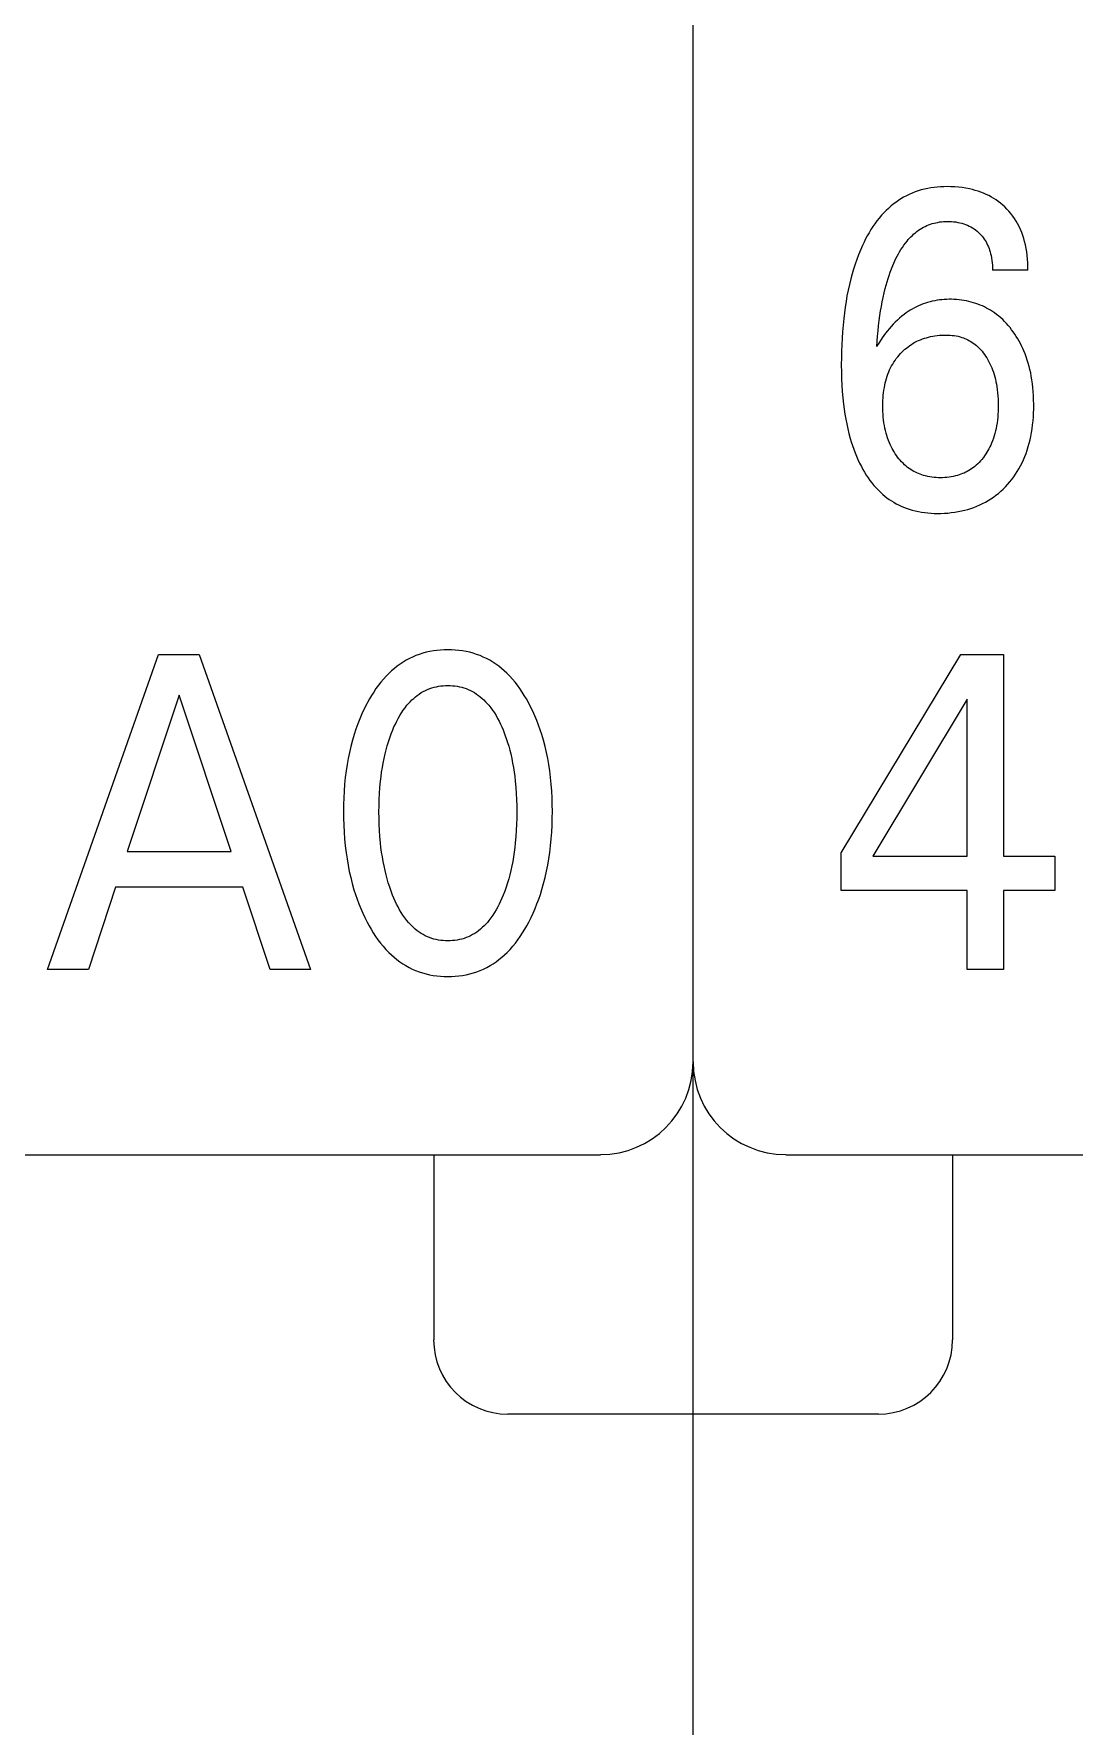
# Model space of a CAD drawing. Extents: x 10 to 656, y -396 to 292.
# Drawn here: x 285.094 to 286.23, y 101.147 to 102.996 of the extents above; entities that cross this region are included whole.
import ezdxf

# ---------------------------------------------------------------- set-up
doc = ezdxf.new("R2010")
doc.units = 0
doc.header["$LTSCALE"] = 5
doc.header["$MEASUREMENT"] = 0
doc.layers.get('0').update_dxf_attribs({"linetype": 'CONTINUOUS'})

msp = doc.modelspace()

# ---------------------------------------------------------------- linework, layer by layer
at = {"color": 7, "linetype": 'Continuous'}
for p, q in [((285.8142, 91.5889), (285.8142, 118.1086)), ((285.8142, 101.4882), (285.8142, 118.1086)), ((285.8142, 91.5889), (285.8142, 118.1086)), ((285.8142, 101.4882), (285.8142, 118.1086)), ((286.0473, 102.8194), (286.0442, 102.8178)), ((286.0503, 102.821), (286.0473, 102.8194)), ((286.0535, 102.8223), (286.0503, 102.821)), ((286.0568, 102.8236), (286.0535, 102.8223)), ((286.0601, 102.8248), (286.0568, 102.8236)), ((286.0635, 102.8258), (286.0601, 102.8248)), ((286.067, 102.8266), (286.0635, 102.8258)), ((286.0705, 102.8274), (286.067, 102.8266)), ((286.074, 102.828), (286.0705, 102.8274)), ((286.0775, 102.8285), (286.074, 102.828)), ((286.081, 102.8289), (286.0775, 102.8285)), ((286.0846, 102.8292), (286.081, 102.8289)), ((286.0882, 102.8294), (286.0846, 102.8292)), ((286.0917, 102.8295), (286.0882, 102.8294)), ((286.0959, 102.8294), (286.0917, 102.8295)), ((286.1, 102.8292), (286.0959, 102.8294)), ((286.1041, 102.8289), (286.1, 102.8292)), ((286.1082, 102.8284), (286.1041, 102.8289)), ((286.1123, 102.8278), (286.1082, 102.8284)), ((286.1163, 102.827), (286.1123, 102.8278)), ((286.1194, 102.8263), (286.1163, 102.827)), ((286.1225, 102.8254), (286.1194, 102.8263)), ((286.1255, 102.8245), (286.1225, 102.8254)), ((286.1286, 102.8234), (286.1255, 102.8245)), ((286.1315, 102.8223), (286.1286, 102.8234)), ((286.1344, 102.821), (286.1315, 102.8223)), ((286.1373, 102.8196), (286.1344, 102.821)), ((286.14, 102.8181), (286.1373, 102.8196)), ((286.0226, 102.8009), (286.02, 102.7981)), ((286.0251, 102.8034), (286.0226, 102.8009)), ((286.0276, 102.8057), (286.0251, 102.8034)), ((286.0301, 102.808), (286.0276, 102.8057)), ((286.0328, 102.8102), (286.0301, 102.808)), ((286.0356, 102.8122), (286.0328, 102.8102)), ((286.0384, 102.8142), (286.0356, 102.8122)), ((286.0413, 102.8161), (286.0384, 102.8142)), ((286.0442, 102.8178), (286.0413, 102.8161)), ((286.1426, 102.8166), (286.14, 102.8181)), ((286.1452, 102.8149), (286.1426, 102.8166)), ((286.1476, 102.8131), (286.1452, 102.8149)), ((286.1501, 102.8113), (286.1476, 102.8131)), ((286.1524, 102.8093), (286.1501, 102.8113)), ((286.1546, 102.8073), (286.1524, 102.8093)), ((286.157, 102.8049), (286.1546, 102.8073)), ((286.1592, 102.8025), (286.157, 102.8049)), ((286.1614, 102.8), (286.1592, 102.8025)), ((286.1634, 102.7973), (286.1614, 102.8)), ((286.0084, 102.7825), (286.0064, 102.7791)), ((286.0105, 102.7857), (286.0084, 102.7825)), ((286.0127, 102.7889), (286.0105, 102.7857)), ((286.015, 102.7921), (286.0127, 102.7889)), ((286.0175, 102.7951), (286.015, 102.7921)), ((286.02, 102.7981), (286.0175, 102.7951)), ((286.0586, 102.7804), (286.0604, 102.7817)), ((286.0604, 102.7817), (286.0621, 102.7829)), ((286.0621, 102.7829), (286.0639, 102.784)), ((286.0639, 102.784), (286.0658, 102.7851)), ((286.0658, 102.7851), (286.0677, 102.786)), ((286.0677, 102.786), (286.0696, 102.7869)), ((286.0696, 102.7869), (286.0715, 102.7877)), ((286.0715, 102.7877), (286.0734, 102.7884)), ((286.0734, 102.7884), (286.0754, 102.789)), ((286.0754, 102.789), (286.0774, 102.7896)), ((286.0774, 102.7896), (286.0794, 102.79)), ((286.0794, 102.79), (286.0814, 102.7904)), ((286.0814, 102.7904), (286.0835, 102.7908)), ((286.0835, 102.7908), (286.0855, 102.791)), ((286.0855, 102.791), (286.0876, 102.7912)), ((286.0876, 102.7912), (286.0896, 102.7913)), ((286.0896, 102.7913), (286.0917, 102.7914)), ((286.0917, 102.7914), (286.0941, 102.7914)), ((286.0941, 102.7914), (286.0964, 102.7913)), ((286.0964, 102.7913), (286.0988, 102.7911)), ((286.0988, 102.7911), (286.1011, 102.7908)), ((286.1011, 102.7908), (286.1034, 102.7904)), ((286.1034, 102.7904), (286.1057, 102.7899)), ((286.1057, 102.7899), (286.1078, 102.7894)), ((286.1078, 102.7894), (286.1098, 102.7888)), ((286.1098, 102.7888), (286.1118, 102.7881)), ((286.1118, 102.7881), (286.1138, 102.7873)), ((286.1138, 102.7873), (286.1157, 102.7864)), ((286.1157, 102.7864), (286.1176, 102.7854)), ((286.1176, 102.7854), (286.1194, 102.7844)), ((286.1194, 102.7844), (286.1211, 102.7833)), ((286.1211, 102.7833), (286.1228, 102.7821)), ((286.1228, 102.7821), (286.1244, 102.7808)), ((286.1653, 102.7946), (286.1634, 102.7973)), ((286.1671, 102.7918), (286.1653, 102.7946)), ((286.1687, 102.789), (286.1671, 102.7918)), ((286.1704, 102.7859), (286.1687, 102.789)), ((286.1718, 102.7827), (286.1704, 102.7859)), ((286.1732, 102.7794), (286.1718, 102.7827)), ((285.9992, 102.7653), (285.997, 102.7602)), ((286.0009, 102.7688), (285.9992, 102.7653)), ((286.0026, 102.7723), (286.0009, 102.7688)), ((286.0045, 102.7758), (286.0026, 102.7723)), ((286.0064, 102.7791), (286.0045, 102.7758)), ((286.0413, 102.7608), (286.0428, 102.7631)), ((286.0428, 102.7631), (286.0444, 102.7655)), ((286.0444, 102.7655), (286.0461, 102.7677)), ((286.0461, 102.7677), (286.0479, 102.7699)), ((286.0479, 102.7699), (286.0493, 102.7716)), ((286.0493, 102.7716), (286.0507, 102.7732)), ((286.0507, 102.7732), (286.0522, 102.7747)), ((286.0522, 102.7747), (286.0538, 102.7762)), ((286.0538, 102.7762), (286.0553, 102.7777)), ((286.0553, 102.7777), (286.057, 102.7791)), ((286.057, 102.7791), (286.0586, 102.7804)), ((286.1244, 102.7808), (286.1259, 102.7794)), ((286.1259, 102.7794), (286.1274, 102.778)), ((286.1274, 102.778), (286.1287, 102.7766)), ((286.1287, 102.7766), (286.1299, 102.7752)), ((286.1299, 102.7752), (286.1311, 102.7737)), ((286.1311, 102.7737), (286.1322, 102.7722)), ((286.1322, 102.7722), (286.1332, 102.7706)), ((286.1332, 102.7706), (286.1342, 102.769)), ((286.1342, 102.769), (286.1351, 102.7674)), ((286.1351, 102.7674), (286.1359, 102.7656)), ((286.1359, 102.7656), (286.1368, 102.7638)), ((286.1368, 102.7638), (286.1375, 102.7619)), ((286.1744, 102.7761), (286.1732, 102.7794)), ((286.1754, 102.7728), (286.1744, 102.7761)), ((286.1764, 102.7694), (286.1754, 102.7728)), ((286.1772, 102.766), (286.1764, 102.7694)), ((286.178, 102.762), (286.1772, 102.766)), ((285.9911, 102.7446), (285.9894, 102.7393)), ((285.9929, 102.7499), (285.9911, 102.7446)), ((285.9948, 102.7551), (285.9929, 102.7499)), ((285.997, 102.7602), (285.9948, 102.7551)), ((286.0324, 102.7431), (286.0335, 102.7457)), ((286.0335, 102.7457), (286.0346, 102.7483)), ((286.0346, 102.7483), (286.0358, 102.7509)), ((286.0358, 102.7509), (286.0371, 102.7534)), ((286.0371, 102.7534), (286.0384, 102.7559)), ((286.0384, 102.7559), (286.0398, 102.7583)), ((286.0398, 102.7583), (286.0413, 102.7608)), ((286.1375, 102.7619), (286.1381, 102.76)), ((286.1381, 102.76), (286.1387, 102.7581)), ((286.1387, 102.7581), (286.1392, 102.7561)), ((286.1392, 102.7561), (286.1397, 102.7541)), ((286.1397, 102.7541), (286.1402, 102.7515)), ((286.1402, 102.7515), (286.1406, 102.7489)), ((286.1406, 102.7489), (286.1409, 102.7462)), ((286.1409, 102.7462), (286.1411, 102.7435)), ((286.1787, 102.7581), (286.178, 102.762)), ((286.1792, 102.7541), (286.1787, 102.7581)), ((286.1796, 102.7501), (286.1792, 102.7541)), ((286.1798, 102.7461), (286.1796, 102.7501)), ((286.18, 102.7422), (286.1798, 102.7461)), ((285.9864, 102.7286), (285.9849, 102.7225)), ((285.9878, 102.734), (285.9864, 102.7286)), ((285.9894, 102.7393), (285.9878, 102.734)), ((286.0261, 102.7254), (286.0272, 102.729)), ((286.0272, 102.729), (286.0284, 102.7325)), ((286.0284, 102.7325), (286.0296, 102.7361)), ((286.0296, 102.7361), (286.0309, 102.7396)), ((286.0309, 102.7396), (286.0324, 102.7431)), ((286.1411, 102.7435), (286.1412, 102.7409)), ((286.1412, 102.7409), (286.1412, 102.7382)), ((286.18, 102.7382), (286.1412, 102.7382)), ((286.18, 102.7382), (286.18, 102.7422)), ((285.9823, 102.7102), (285.9813, 102.7039)), ((285.9836, 102.7163), (285.9823, 102.7102)), ((285.9849, 102.7225), (285.9836, 102.7163)), ((286.0208, 102.7035), (286.0218, 102.7084)), ((286.0218, 102.7084), (286.0229, 102.7133)), ((286.0229, 102.7133), (286.0241, 102.7181)), ((286.0241, 102.7181), (286.0251, 102.7218)), ((286.0251, 102.7218), (286.0261, 102.7254)), ((285.9794, 102.6915), (285.9787, 102.6852)), ((285.9803, 102.6977), (285.9794, 102.6915)), ((285.9813, 102.7039), (285.9803, 102.6977)), ((286.0183, 102.6887), (286.019, 102.6936)), ((286.019, 102.6936), (286.0199, 102.6986)), ((286.0199, 102.6986), (286.0208, 102.7035)), ((286.0448, 102.6898), (286.0422, 102.6878)), ((286.0469, 102.6914), (286.0448, 102.6898)), ((286.0491, 102.6929), (286.0469, 102.6914)), ((286.0513, 102.6943), (286.0491, 102.6929)), ((286.0536, 102.6956), (286.0513, 102.6943)), ((286.0559, 102.6969), (286.0536, 102.6956)), ((286.0582, 102.6981), (286.0559, 102.6969)), ((286.0606, 102.6993), (286.0582, 102.6981)), ((286.063, 102.7003), (286.0606, 102.6993)), ((286.0654, 102.7013), (286.063, 102.7003)), ((286.0679, 102.7022), (286.0654, 102.7013)), ((286.0704, 102.703), (286.0679, 102.7022)), ((286.073, 102.7036), (286.0704, 102.703)), ((286.0755, 102.7043), (286.073, 102.7036)), ((286.0781, 102.7048), (286.0755, 102.7043)), ((286.0807, 102.7052), (286.0781, 102.7048)), ((286.0833, 102.7056), (286.0807, 102.7052)), ((286.0859, 102.7059), (286.0833, 102.7056)), ((286.0885, 102.7061), (286.0859, 102.7059)), ((286.0912, 102.7062), (286.0885, 102.7061)), ((286.0938, 102.7063), (286.0912, 102.7062)), ((286.0965, 102.7063), (286.0938, 102.7063)), ((286.0992, 102.7062), (286.0965, 102.7063)), ((286.102, 102.706), (286.0992, 102.7062)), ((286.1047, 102.7058), (286.102, 102.706)), ((286.1074, 102.7055), (286.1047, 102.7058)), ((286.11, 102.705), (286.1074, 102.7055)), ((286.1127, 102.7046), (286.11, 102.705)), ((286.1154, 102.704), (286.1127, 102.7046)), ((286.118, 102.7033), (286.1154, 102.704)), ((286.1206, 102.7026), (286.118, 102.7033)), ((286.123, 102.7018), (286.1206, 102.7026)), ((286.1254, 102.701), (286.123, 102.7018)), ((286.1278, 102.7001), (286.1254, 102.701)), ((286.1302, 102.6991), (286.1278, 102.7001)), ((286.1325, 102.698), (286.1302, 102.6991)), ((286.1347, 102.6968), (286.1325, 102.698)), ((286.137, 102.6956), (286.1347, 102.6968)), ((286.1392, 102.6943), (286.137, 102.6956)), ((286.1413, 102.693), (286.1392, 102.6943)), ((286.1434, 102.6915), (286.1413, 102.693)), ((286.1458, 102.6898), (286.1434, 102.6915)), ((286.1481, 102.688), (286.1458, 102.6898)), ((285.9774, 102.6709), (285.9769, 102.6637)), ((285.978, 102.6781), (285.9774, 102.6709)), ((285.9787, 102.6852), (285.978, 102.6781)), ((286.0158, 102.6661), (286.0163, 102.6718)), ((286.0163, 102.6718), (286.0169, 102.6774)), ((286.0169, 102.6774), (286.0175, 102.6831)), ((286.0175, 102.6831), (286.0183, 102.6887)), ((286.0264, 102.6717), (286.0244, 102.6692)), ((286.0284, 102.6742), (286.0264, 102.6717)), ((286.0306, 102.6767), (286.0284, 102.6742)), ((286.0328, 102.679), (286.0306, 102.6767)), ((286.035, 102.6813), (286.0328, 102.679)), ((286.0374, 102.6836), (286.035, 102.6813)), ((286.0398, 102.6857), (286.0374, 102.6836)), ((286.0422, 102.6878), (286.0398, 102.6857)), ((286.1503, 102.6861), (286.1481, 102.688)), ((286.1524, 102.6841), (286.1503, 102.6861)), ((286.1545, 102.682), (286.1524, 102.6841)), ((286.1565, 102.6799), (286.1545, 102.682)), ((286.1585, 102.6777), (286.1565, 102.6799)), ((286.1604, 102.6754), (286.1585, 102.6777)), ((286.1622, 102.6731), (286.1604, 102.6754)), ((286.164, 102.6707), (286.1622, 102.6731)), ((286.1657, 102.6683), (286.164, 102.6707)), ((285.9765, 102.6566), (285.9763, 102.6494)), ((285.9769, 102.6637), (285.9765, 102.6566)), ((286.0149, 102.6548), (286.0153, 102.6605)), ((286.0163, 102.6572), (286.0149, 102.6548)), ((286.0153, 102.6605), (286.0158, 102.6661)), ((286.0177, 102.6596), (286.0163, 102.6572)), ((286.0208, 102.6644), (286.0177, 102.6596)), ((286.0244, 102.6692), (286.0208, 102.6644)), ((286.0456, 102.6517), (286.0473, 102.6531)), ((286.0473, 102.6531), (286.049, 102.6545)), ((286.049, 102.6545), (286.0508, 102.6558)), ((286.0508, 102.6558), (286.0527, 102.6571)), ((286.0527, 102.6571), (286.0546, 102.6583)), ((286.0546, 102.6583), (286.0565, 102.6594)), ((286.0565, 102.6594), (286.0585, 102.6604)), ((286.0585, 102.6604), (286.0606, 102.6613)), ((286.0606, 102.6613), (286.0627, 102.6622)), ((286.0627, 102.6622), (286.0648, 102.663)), ((286.0648, 102.663), (286.0669, 102.6638)), ((286.0669, 102.6638), (286.0691, 102.6644)), ((286.0691, 102.6644), (286.0712, 102.665)), ((286.0712, 102.665), (286.0736, 102.6656)), ((286.0736, 102.6656), (286.076, 102.6661)), ((286.076, 102.6661), (286.0784, 102.6664)), ((286.0784, 102.6664), (286.0809, 102.6668)), ((286.0809, 102.6668), (286.0833, 102.667)), ((286.0833, 102.667), (286.0858, 102.6672)), ((286.0858, 102.6672), (286.0882, 102.6673)), ((286.0882, 102.6673), (286.0907, 102.6673)), ((286.0907, 102.6673), (286.0928, 102.6672)), ((286.0928, 102.6672), (286.095, 102.6671)), ((286.095, 102.6671), (286.0972, 102.6669)), ((286.0972, 102.6669), (286.0994, 102.6666)), ((286.0994, 102.6666), (286.1015, 102.6663)), ((286.1015, 102.6663), (286.1036, 102.6659)), ((286.1036, 102.6659), (286.1058, 102.6653)), ((286.1058, 102.6653), (286.1078, 102.6647)), ((286.1078, 102.6647), (286.1096, 102.6641)), ((286.1096, 102.6641), (286.1112, 102.6635)), ((286.1112, 102.6635), (286.1129, 102.6627)), ((286.1129, 102.6627), (286.1145, 102.6619)), ((286.1145, 102.6619), (286.1161, 102.6611)), ((286.1161, 102.6611), (286.1177, 102.6602)), ((286.1177, 102.6602), (286.1192, 102.6592)), ((286.1192, 102.6592), (286.1207, 102.6582)), ((286.1207, 102.6582), (286.1222, 102.6571)), ((286.1222, 102.6571), (286.1238, 102.6557)), ((286.1238, 102.6557), (286.1254, 102.6543)), ((286.1254, 102.6543), (286.127, 102.6527)), ((286.127, 102.6527), (286.1284, 102.6512)), ((286.1673, 102.6658), (286.1657, 102.6683)), ((286.1689, 102.6632), (286.1673, 102.6658)), ((286.1704, 102.6607), (286.1689, 102.6632)), ((286.1718, 102.658), (286.1704, 102.6607)), ((286.1731, 102.6554), (286.1718, 102.658)), ((286.1744, 102.6527), (286.1731, 102.6554)), ((286.1756, 102.65), (286.1744, 102.6527)), ((285.9762, 102.6422), (285.9761, 102.6351)), ((285.9761, 102.6351), (285.9762, 102.6263)), ((285.9763, 102.6494), (285.9762, 102.6422)), ((286.03, 102.6315), (286.0311, 102.6336)), ((286.0311, 102.6336), (286.0323, 102.6356)), ((286.0323, 102.6356), (286.0335, 102.6377)), ((286.0335, 102.6377), (286.0348, 102.6396)), ((286.0348, 102.6396), (286.0362, 102.6416)), ((286.0362, 102.6416), (286.0377, 102.6434)), ((286.0377, 102.6434), (286.0392, 102.6452)), ((286.0392, 102.6452), (286.0407, 102.647)), ((286.0407, 102.647), (286.0423, 102.6486)), ((286.0423, 102.6486), (286.0439, 102.6502)), ((286.0439, 102.6502), (286.0456, 102.6517)), ((286.1284, 102.6512), (286.1298, 102.6495)), ((286.1298, 102.6495), (286.1312, 102.6478)), ((286.1312, 102.6478), (286.1324, 102.6461)), ((286.1324, 102.6461), (286.1337, 102.6443)), ((286.1337, 102.6443), (286.135, 102.6423)), ((286.135, 102.6423), (286.1362, 102.6402)), ((286.1362, 102.6402), (286.1374, 102.638)), ((286.1374, 102.638), (286.1385, 102.6358)), ((286.1385, 102.6358), (286.1395, 102.6336)), ((286.1395, 102.6336), (286.1405, 102.6314)), ((286.1769, 102.6466), (286.1756, 102.65)), ((286.1782, 102.6433), (286.1769, 102.6466)), ((286.1793, 102.6399), (286.1782, 102.6433)), ((286.1804, 102.6365), (286.1793, 102.6399)), ((286.1813, 102.633), (286.1804, 102.6365)), ((285.9762, 102.6263), (285.9764, 102.6194)), ((285.9764, 102.6194), (285.9768, 102.6124)), ((286.0236, 102.6125), (286.0241, 102.615)), ((286.0241, 102.615), (286.0247, 102.6174)), ((286.0247, 102.6174), (286.0254, 102.6198)), ((286.0254, 102.6198), (286.0262, 102.6222)), ((286.0262, 102.6222), (286.027, 102.6246)), ((286.027, 102.6246), (286.0279, 102.6269)), ((286.0279, 102.6269), (286.0289, 102.6292)), ((286.0289, 102.6292), (286.03, 102.6315)), ((286.1405, 102.6314), (286.1414, 102.6291)), ((286.1414, 102.6291), (286.1422, 102.6266)), ((286.1422, 102.6266), (286.143, 102.624)), ((286.143, 102.624), (286.1438, 102.6215)), ((286.1438, 102.6215), (286.1444, 102.6189)), ((286.1444, 102.6189), (286.145, 102.6163)), ((286.145, 102.6163), (286.1455, 102.6137)), ((286.1822, 102.6295), (286.1813, 102.633)), ((286.183, 102.626), (286.1822, 102.6295)), ((286.1836, 102.6225), (286.183, 102.626)), ((286.1843, 102.6183), (286.1836, 102.6225)), ((286.1849, 102.6141), (286.1843, 102.6183)), ((285.9768, 102.6124), (285.9772, 102.6055)), ((285.9772, 102.6055), (285.9778, 102.5985)), ((285.9778, 102.5985), (285.9786, 102.5916)), ((286.0216, 102.5958), (286.0217, 102.5986)), ((286.0217, 102.5986), (286.022, 102.6014)), ((286.022, 102.6014), (286.0222, 102.6042)), ((286.0222, 102.6042), (286.0226, 102.607)), ((286.0226, 102.607), (286.0231, 102.6098)), ((286.0231, 102.6098), (286.0236, 102.6125)), ((286.1455, 102.6137), (286.146, 102.6111)), ((286.146, 102.6111), (286.1465, 102.6076)), ((286.1465, 102.6076), (286.1469, 102.6041)), ((286.1469, 102.6041), (286.1472, 102.6007)), ((286.1472, 102.6007), (286.1474, 102.5972)), ((286.1474, 102.5972), (286.1475, 102.5937)), ((286.1854, 102.6098), (286.1849, 102.6141)), ((286.1858, 102.6056), (286.1854, 102.6098)), ((286.186, 102.6013), (286.1858, 102.6056)), ((286.1862, 102.5971), (286.186, 102.6013)), ((286.1863, 102.5907), (286.1862, 102.5971)), ((285.9786, 102.5916), (285.9793, 102.5862)), ((285.9793, 102.5862), (285.9801, 102.5808)), ((285.9801, 102.5808), (285.981, 102.5755)), ((286.0214, 102.5902), (286.0215, 102.593)), ((286.0215, 102.587), (286.0214, 102.5902)), ((286.0215, 102.593), (286.0216, 102.5958)), ((286.0216, 102.5839), (286.0215, 102.587)), ((286.0217, 102.5808), (286.0216, 102.5839)), ((286.022, 102.5776), (286.0217, 102.5808)), ((286.1472, 102.5807), (286.147, 102.5775)), ((286.1474, 102.5838), (286.1472, 102.5807)), ((286.1475, 102.587), (286.1474, 102.5838)), ((286.1475, 102.5937), (286.1475, 102.5902)), ((286.1475, 102.5902), (286.1475, 102.587)), ((286.1859, 102.5778), (286.1861, 102.5821)), ((286.1861, 102.5821), (286.1863, 102.5864)), ((286.1863, 102.5864), (286.1863, 102.5907)), ((285.981, 102.5755), (285.982, 102.5702)), ((285.982, 102.5702), (285.9831, 102.5649)), ((285.9831, 102.5649), (285.9844, 102.5596)), ((285.9844, 102.5596), (285.9858, 102.5544)), ((286.0223, 102.5745), (286.022, 102.5776)), ((286.0227, 102.5714), (286.0223, 102.5745)), ((286.0232, 102.5683), (286.0227, 102.5714)), ((286.0238, 102.5656), (286.0232, 102.5683)), ((286.0244, 102.5628), (286.0238, 102.5656)), ((286.025, 102.5601), (286.0244, 102.5628)), ((286.0258, 102.5574), (286.025, 102.5601)), ((286.1439, 102.5598), (286.1432, 102.5571)), ((286.1446, 102.5626), (286.1439, 102.5598)), ((286.1452, 102.5653), (286.1446, 102.5626)), ((286.1457, 102.5681), (286.1452, 102.5653)), ((286.1462, 102.5712), (286.1457, 102.5681)), ((286.1466, 102.5744), (286.1462, 102.5712)), ((286.147, 102.5775), (286.1466, 102.5744)), ((286.1831, 102.5564), (286.1839, 102.5607)), ((286.1839, 102.5607), (286.1846, 102.5649)), ((286.1846, 102.5649), (286.1851, 102.5692)), ((286.1851, 102.5692), (286.1856, 102.5735)), ((286.1856, 102.5735), (286.1859, 102.5778)), ((285.9858, 102.5544), (285.987, 102.5504)), ((285.987, 102.5504), (285.9883, 102.5465)), ((285.9883, 102.5465), (285.9896, 102.5426)), ((285.9896, 102.5426), (285.9911, 102.5387)), ((286.0267, 102.5548), (286.0258, 102.5574)), ((286.0276, 102.5521), (286.0267, 102.5548)), ((286.0286, 102.5495), (286.0276, 102.5521)), ((286.0295, 102.5475), (286.0286, 102.5495)), ((286.0305, 102.5454), (286.0295, 102.5475)), ((286.0315, 102.5434), (286.0305, 102.5454)), ((286.0326, 102.5414), (286.0315, 102.5434)), ((286.0338, 102.5395), (286.0326, 102.5414)), ((286.1363, 102.5411), (286.1352, 102.5392)), ((286.1374, 102.5431), (286.1363, 102.5411)), ((286.1385, 102.5451), (286.1374, 102.5431)), ((286.1394, 102.5471), (286.1385, 102.5451)), ((286.1403, 102.5492), (286.1394, 102.5471)), ((286.1414, 102.5518), (286.1403, 102.5492)), ((286.1423, 102.5545), (286.1414, 102.5518)), ((286.1432, 102.5571), (286.1423, 102.5545)), ((286.178, 102.538), (286.1793, 102.5416)), ((286.1793, 102.5416), (286.1804, 102.5453)), ((286.1804, 102.5453), (286.1814, 102.549)), ((286.1814, 102.549), (286.1823, 102.5527)), ((286.1823, 102.5527), (286.1831, 102.5564)), ((285.9911, 102.5387), (285.9927, 102.5349)), ((285.9927, 102.5349), (285.9943, 102.5311)), ((285.9943, 102.5311), (285.9961, 102.5273)), ((285.9961, 102.5273), (285.998, 102.5236)), ((285.998, 102.5236), (285.9997, 102.5205)), ((286.035, 102.5375), (286.0338, 102.5395)), ((286.0363, 102.5357), (286.035, 102.5375)), ((286.0376, 102.5338), (286.0363, 102.5357)), ((286.039, 102.5321), (286.0376, 102.5338)), ((286.0404, 102.5304), (286.039, 102.5321)), ((286.0419, 102.5287), (286.0404, 102.5304)), ((286.0435, 102.5271), (286.0419, 102.5287)), ((286.0451, 102.5256), (286.0435, 102.5271)), ((286.0468, 102.5241), (286.0451, 102.5256)), ((286.0485, 102.5227), (286.0468, 102.5241)), ((286.0503, 102.5214), (286.0485, 102.5227)), ((286.1204, 102.5225), (286.1187, 102.5213)), ((286.122, 102.5238), (286.1204, 102.5225)), ((286.1236, 102.5252), (286.122, 102.5238)), ((286.1252, 102.5266), (286.1236, 102.5252)), ((286.1267, 102.5281), (286.1252, 102.5266)), ((286.1281, 102.5297), (286.1267, 102.5281)), ((286.1295, 102.5313), (286.1281, 102.5297)), ((286.1314, 102.5336), (286.1295, 102.5313)), ((286.1327, 102.5354), (286.1314, 102.5336)), ((286.134, 102.5373), (286.1327, 102.5354)), ((286.1352, 102.5392), (286.134, 102.5373)), ((286.1702, 102.5212), (286.172, 102.5243)), ((286.172, 102.5243), (286.1736, 102.5275)), ((286.1736, 102.5275), (286.1752, 102.5309)), ((286.1752, 102.5309), (286.1767, 102.5345)), ((286.1767, 102.5345), (286.178, 102.538)), ((285.9997, 102.5205), (286.0014, 102.5174)), ((286.0014, 102.5174), (286.0033, 102.5143)), ((286.0033, 102.5143), (286.0053, 102.5114)), ((286.0053, 102.5114), (286.0073, 102.5085)), ((286.0073, 102.5085), (286.0095, 102.5056)), ((286.0095, 102.5056), (286.0118, 102.5029)), ((286.0519, 102.5203), (286.0503, 102.5214)), ((286.0536, 102.5193), (286.0519, 102.5203)), ((286.0553, 102.5183), (286.0536, 102.5193)), ((286.057, 102.5174), (286.0553, 102.5183)), ((286.0587, 102.5166), (286.057, 102.5174)), ((286.0605, 102.5158), (286.0587, 102.5166)), ((286.0623, 102.5151), (286.0605, 102.5158)), ((286.0641, 102.5145), (286.0623, 102.5151)), ((286.0659, 102.5139), (286.0641, 102.5145)), ((286.0682, 102.5133), (286.0659, 102.5139)), ((286.0705, 102.5128), (286.0682, 102.5133)), ((286.0727, 102.5123), (286.0705, 102.5128)), ((286.0751, 102.512), (286.0727, 102.5123)), ((286.0774, 102.5117), (286.0751, 102.512)), ((286.0797, 102.5116), (286.0774, 102.5117)), ((286.082, 102.5114), (286.0797, 102.5116)), ((286.0844, 102.5114), (286.082, 102.5114)), ((286.0867, 102.5114), (286.0844, 102.5114)), ((286.0891, 102.5115), (286.0867, 102.5114)), ((286.0914, 102.5117), (286.0891, 102.5115)), ((286.0938, 102.512), (286.0914, 102.5117)), ((286.0961, 102.5123), (286.0938, 102.512)), ((286.0984, 102.5127), (286.0961, 102.5123)), ((286.1007, 102.5133), (286.0984, 102.5127)), ((286.103, 102.5139), (286.1007, 102.5133)), ((286.1049, 102.5144), (286.103, 102.5139)), ((286.1067, 102.5151), (286.1049, 102.5144)), ((286.1085, 102.5158), (286.1067, 102.5151)), ((286.1103, 102.5165), (286.1085, 102.5158)), ((286.112, 102.5174), (286.1103, 102.5165)), ((286.1137, 102.5182), (286.112, 102.5174)), ((286.1154, 102.5192), (286.1137, 102.5182)), ((286.1171, 102.5202), (286.1154, 102.5192)), ((286.1187, 102.5213), (286.1171, 102.5202)), ((286.1553, 102.5013), (286.1577, 102.5038)), ((286.1577, 102.5038), (286.16, 102.5065)), ((286.16, 102.5065), (286.1623, 102.5093)), ((286.1623, 102.5093), (286.1644, 102.5122)), ((286.1644, 102.5122), (286.1665, 102.5151)), ((286.1665, 102.5151), (286.1684, 102.5181)), ((286.1684, 102.5181), (286.1702, 102.5212)), ((286.0118, 102.5029), (286.0141, 102.5002)), ((286.0141, 102.5002), (286.0166, 102.4976)), ((286.0166, 102.4976), (286.0191, 102.4951)), ((286.0191, 102.4951), (286.0214, 102.4932)), ((286.0214, 102.4932), (286.0237, 102.4913)), ((286.0237, 102.4913), (286.026, 102.4894)), ((286.026, 102.4894), (286.0284, 102.4877)), ((286.0284, 102.4877), (286.0309, 102.486)), ((286.0309, 102.486), (286.0335, 102.4845)), ((286.1335, 102.4847), (286.1365, 102.4864)), ((286.1365, 102.4864), (286.1394, 102.4882)), ((286.1394, 102.4882), (286.1422, 102.4901)), ((286.1422, 102.4901), (286.145, 102.4922)), ((286.145, 102.4922), (286.1477, 102.4943)), ((286.1477, 102.4943), (286.1503, 102.4966)), ((286.1503, 102.4966), (286.1529, 102.4989)), ((286.1529, 102.4989), (286.1553, 102.5013)), ((286.0335, 102.4845), (286.0361, 102.483)), ((286.0361, 102.483), (286.0387, 102.4816)), ((286.0387, 102.4816), (286.0414, 102.4803)), ((286.0414, 102.4803), (286.0441, 102.4792)), ((286.0441, 102.4792), (286.0469, 102.4781)), ((286.0469, 102.4781), (286.0502, 102.4769)), ((286.0502, 102.4769), (286.0535, 102.4759)), ((286.0535, 102.4759), (286.0569, 102.4751)), ((286.0569, 102.4751), (286.0603, 102.4744)), ((286.0603, 102.4744), (286.0638, 102.4737)), ((286.0638, 102.4737), (286.0672, 102.4733)), ((286.0672, 102.4733), (286.0707, 102.4729)), ((286.0707, 102.4729), (286.0742, 102.4726)), ((286.0742, 102.4726), (286.0777, 102.4724)), ((286.0777, 102.4724), (286.0812, 102.4724)), ((286.0812, 102.4724), (286.085, 102.4724)), ((286.085, 102.4724), (286.0888, 102.4726)), ((286.0888, 102.4726), (286.0925, 102.4728)), ((286.0925, 102.4728), (286.0962, 102.4732)), ((286.0962, 102.4732), (286.1, 102.4737)), ((286.1, 102.4737), (286.1037, 102.4743)), ((286.1037, 102.4743), (286.1073, 102.475)), ((286.1073, 102.475), (286.111, 102.4759)), ((286.111, 102.4759), (286.1143, 102.4768)), ((286.1143, 102.4768), (286.1176, 102.4778)), ((286.1176, 102.4778), (286.1209, 102.479)), ((286.1209, 102.479), (286.1241, 102.4802)), ((286.1241, 102.4802), (286.1273, 102.4816)), ((286.1273, 102.4816), (286.1304, 102.4831)), ((286.1304, 102.4831), (286.1335, 102.4847)), ((285.5188, 102.3195), (285.515, 102.3183)), ((285.5226, 102.3206), (285.5188, 102.3195)), ((285.5265, 102.3214), (285.5226, 102.3206)), ((285.5304, 102.3221), (285.5265, 102.3214)), ((285.5343, 102.3227), (285.5304, 102.3221)), ((285.5383, 102.3231), (285.5343, 102.3227)), ((285.5423, 102.3233), (285.5383, 102.3231)), ((285.5463, 102.3234), (285.5423, 102.3233)), ((285.5503, 102.3233), (285.5463, 102.3234)), ((285.5543, 102.3231), (285.5503, 102.3233)), ((285.5583, 102.3227), (285.5543, 102.3231)), ((285.5622, 102.3221), (285.5583, 102.3227)), ((285.5662, 102.3214), (285.5622, 102.3221)), ((285.5701, 102.3206), (285.5662, 102.3214)), ((285.5739, 102.3196), (285.5701, 102.3206)), ((285.5777, 102.3183), (285.5739, 102.3196)), ((285.1087, 101.9741), (285.2302, 102.3182)), ((285.2302, 102.3182), (285.2747, 102.3182)), ((285.2747, 102.3182), (285.3961, 101.9741)), ((285.4848, 102.3004), (285.482, 102.2978)), ((285.4878, 102.303), (285.4848, 102.3004)), ((285.4909, 102.3054), (285.4878, 102.303)), ((285.4941, 102.3077), (285.4909, 102.3054)), ((285.4974, 102.3098), (285.4941, 102.3077)), ((285.5007, 102.3119), (285.4974, 102.3098)), ((285.5042, 102.3137), (285.5007, 102.3119)), ((285.5077, 102.3154), (285.5042, 102.3137)), ((285.5113, 102.317), (285.5077, 102.3154)), ((285.515, 102.3183), (285.5113, 102.317)), ((285.5814, 102.317), (285.5777, 102.3183)), ((285.585, 102.3154), (285.5814, 102.317)), ((285.5885, 102.3137), (285.585, 102.3154)), ((285.592, 102.3119), (285.5885, 102.3137)), ((285.5953, 102.3099), (285.592, 102.3119)), ((285.5986, 102.3077), (285.5953, 102.3099)), ((285.6018, 102.3054), (285.5986, 102.3077)), ((285.6049, 102.303), (285.6018, 102.3054)), ((285.6078, 102.3004), (285.6049, 102.303)), ((285.6107, 102.2978), (285.6078, 102.3004)), ((285.9761, 102.1016), (286.1066, 102.3182)), ((286.1066, 102.3182), (286.1534, 102.3182)), ((286.1534, 102.3182), (286.1534, 102.0977)), ((285.4703, 102.2845), (285.4677, 102.2809)), ((285.473, 102.288), (285.4703, 102.2845)), ((285.4759, 102.2914), (285.473, 102.288)), ((285.4788, 102.2946), (285.4759, 102.2914)), ((285.482, 102.2978), (285.4788, 102.2946)), ((285.5287, 102.2817), (285.5312, 102.2824)), ((285.5312, 102.2824), (285.5337, 102.283)), ((285.5337, 102.283), (285.5361, 102.2835)), ((285.5361, 102.2835), (285.5387, 102.2839)), ((285.5387, 102.2839), (285.5412, 102.2841)), ((285.5412, 102.2841), (285.5437, 102.2843)), ((285.5437, 102.2843), (285.5463, 102.2843)), ((285.5463, 102.2843), (285.5488, 102.2843)), ((285.5488, 102.2843), (285.5514, 102.2841)), ((285.5514, 102.2841), (285.5539, 102.2839)), ((285.5539, 102.2839), (285.5564, 102.2835)), ((285.5564, 102.2835), (285.5589, 102.283)), ((285.5589, 102.283), (285.5614, 102.2824)), ((285.5614, 102.2824), (285.5638, 102.2817)), ((285.6138, 102.2946), (285.6107, 102.2978)), ((285.6168, 102.2914), (285.6138, 102.2946)), ((285.6197, 102.288), (285.6168, 102.2914)), ((285.6224, 102.2845), (285.6197, 102.288)), ((285.625, 102.2809), (285.6224, 102.2845)), ((285.2526, 102.2738), (285.196, 102.1029)), ((285.3095, 102.1029), (285.2526, 102.2738)), ((285.4576, 102.2643), (285.4549, 102.2589)), ((285.4584, 102.2658), (285.4576, 102.2643)), ((285.4606, 102.2697), (285.4584, 102.2658)), ((285.4628, 102.2735), (285.4606, 102.2697)), ((285.4652, 102.2772), (285.4628, 102.2735)), ((285.4677, 102.2809), (285.4652, 102.2772)), ((285.5016, 102.2628), (285.5033, 102.2647)), ((285.5033, 102.2647), (285.5051, 102.2666)), ((285.5051, 102.2666), (285.507, 102.2685)), ((285.507, 102.2685), (285.5089, 102.2702)), ((285.5089, 102.2702), (285.5108, 102.2719)), ((285.5108, 102.2719), (285.5129, 102.2735)), ((285.5129, 102.2735), (285.515, 102.275)), ((285.515, 102.275), (285.5172, 102.2765)), ((285.5172, 102.2765), (285.5194, 102.2778)), ((285.5194, 102.2778), (285.5217, 102.2789)), ((285.5217, 102.2789), (285.524, 102.28)), ((285.524, 102.28), (285.5264, 102.2809)), ((285.5264, 102.2809), (285.5287, 102.2817)), ((285.5638, 102.2817), (285.5662, 102.2809)), ((285.5662, 102.2809), (285.5686, 102.28)), ((285.5686, 102.28), (285.5709, 102.2789)), ((285.5709, 102.2789), (285.5732, 102.2778)), ((285.5732, 102.2778), (285.5754, 102.2765)), ((285.5754, 102.2765), (285.5776, 102.275)), ((285.5776, 102.275), (285.5797, 102.2735)), ((285.5797, 102.2735), (285.5817, 102.2719)), ((285.5817, 102.2719), (285.5837, 102.2702)), ((285.5837, 102.2702), (285.5856, 102.2685)), ((285.5856, 102.2685), (285.5875, 102.2666)), ((285.5875, 102.2666), (285.5893, 102.2647)), ((285.5893, 102.2647), (285.591, 102.2628)), ((285.6274, 102.2772), (285.625, 102.2809)), ((285.6298, 102.2735), (285.6274, 102.2772)), ((285.632, 102.2697), (285.6298, 102.2735)), ((285.6342, 102.2658), (285.632, 102.2697)), ((285.6367, 102.261), (285.6342, 102.2658)), ((286.1137, 102.2692), (286.0107, 102.0977)), ((286.1137, 102.0977), (286.1137, 102.2692)), ((285.45, 102.2479), (285.4478, 102.2423)), ((285.4523, 102.2535), (285.45, 102.2479)), ((285.4549, 102.2589), (285.4523, 102.2535)), ((285.4889, 102.2422), (285.4904, 102.2453)), ((285.4904, 102.2453), (285.492, 102.2484)), ((285.492, 102.2484), (285.4937, 102.2514)), ((285.4937, 102.2514), (285.4955, 102.2543)), ((285.4955, 102.2543), (285.4974, 102.2572)), ((285.4974, 102.2572), (285.4995, 102.26)), ((285.4995, 102.26), (285.5016, 102.2628)), ((285.591, 102.2628), (285.5931, 102.26)), ((285.5931, 102.26), (285.5952, 102.2572)), ((285.5952, 102.2572), (285.5971, 102.2543)), ((285.5971, 102.2543), (285.5989, 102.2514)), ((285.5989, 102.2514), (285.6006, 102.2484)), ((285.6006, 102.2484), (285.6022, 102.2453)), ((285.6022, 102.2453), (285.6037, 102.2422)), ((285.639, 102.2561), (285.6367, 102.261)), ((285.6413, 102.2512), (285.639, 102.2561)), ((285.6433, 102.2462), (285.6413, 102.2512)), ((285.6453, 102.2411), (285.6433, 102.2462)), ((285.4438, 102.2309), (285.4419, 102.2244)), ((285.4457, 102.2366), (285.4438, 102.2309)), ((285.4478, 102.2423), (285.4457, 102.2366)), ((285.4814, 102.2228), (285.4828, 102.2272)), ((285.4828, 102.2272), (285.4844, 102.2315)), ((285.4844, 102.2315), (285.4861, 102.2358)), ((285.4861, 102.2358), (285.4874, 102.239)), ((285.4874, 102.239), (285.4889, 102.2422)), ((285.6037, 102.2422), (285.6051, 102.239)), ((285.6051, 102.239), (285.6065, 102.2358)), ((285.6065, 102.2358), (285.607, 102.2346)), ((285.607, 102.2346), (285.6085, 102.2305)), ((285.6085, 102.2305), (285.61, 102.2264)), ((285.6471, 102.236), (285.6453, 102.2411)), ((285.6488, 102.2309), (285.6471, 102.236)), ((285.6507, 102.2244), (285.6488, 102.2309)), ((285.4387, 102.2112), (285.4373, 102.2046)), ((285.4402, 102.2178), (285.4387, 102.2112)), ((285.4419, 102.2244), (285.4402, 102.2178)), ((285.4766, 102.2046), (285.4777, 102.2095)), ((285.4777, 102.2095), (285.4788, 102.2139)), ((285.4788, 102.2139), (285.4801, 102.2184)), ((285.4801, 102.2184), (285.4814, 102.2228)), ((285.61, 102.2264), (285.6114, 102.2222)), ((285.6114, 102.2222), (285.6127, 102.218)), ((285.6127, 102.218), (285.6138, 102.2137)), ((285.6138, 102.2137), (285.6149, 102.2095)), ((285.6149, 102.2095), (285.616, 102.2046)), ((285.6524, 102.2178), (285.6507, 102.2244)), ((285.6539, 102.2112), (285.6524, 102.2178)), ((285.6553, 102.2046), (285.6539, 102.2112)), ((285.4351, 102.1912), (285.4342, 102.1838)), ((285.4361, 102.1979), (285.4351, 102.1912)), ((285.4373, 102.2046), (285.4361, 102.1979)), ((285.4733, 102.1847), (285.4739, 102.1897)), ((285.4739, 102.1897), (285.4747, 102.1946)), ((285.4747, 102.1946), (285.4756, 102.1996)), ((285.4756, 102.1996), (285.4766, 102.2046)), ((285.616, 102.2046), (285.617, 102.1996)), ((285.617, 102.1996), (285.6179, 102.1946)), ((285.6179, 102.1946), (285.6187, 102.1897)), ((285.6187, 102.1897), (285.6193, 102.1847)), ((285.6565, 102.1979), (285.6553, 102.2046)), ((285.6575, 102.1912), (285.6565, 102.1979)), ((285.6584, 102.1838), (285.6575, 102.1912)), ((285.4334, 102.1764), (285.4329, 102.169)), ((285.4342, 102.1838), (285.4334, 102.1764)), ((285.4716, 102.1663), (285.472, 102.173)), ((285.472, 102.173), (285.4727, 102.1796)), ((285.4727, 102.1796), (285.4733, 102.1847)), ((285.6193, 102.1847), (285.6199, 102.1796)), ((285.6199, 102.1796), (285.6205, 102.173)), ((285.6205, 102.173), (285.621, 102.1663)), ((285.6591, 102.1764), (285.6584, 102.1838)), ((285.6597, 102.169), (285.6591, 102.1764)), ((285.4323, 102.1542), (285.4322, 102.1468)), ((285.4325, 102.1616), (285.4323, 102.1542)), ((285.4329, 102.169), (285.4325, 102.1616)), ((285.471, 102.1463), (285.4711, 102.153)), ((285.4711, 102.153), (285.4712, 102.1596)), ((285.4712, 102.1596), (285.4716, 102.1663)), ((285.621, 102.1663), (285.6213, 102.1596)), ((285.6213, 102.1596), (285.6215, 102.153)), ((285.6215, 102.153), (285.6216, 102.1463)), ((285.6601, 102.1616), (285.6597, 102.169)), ((285.6603, 102.1542), (285.6601, 102.1616)), ((285.6604, 102.1468), (285.6603, 102.1542)), ((285.4322, 102.1468), (285.4323, 102.1392)), ((285.4323, 102.1392), (285.4325, 102.1317)), ((285.4711, 102.1395), (285.471, 102.1463)), ((285.4712, 102.1327), (285.4711, 102.1395)), ((285.6215, 102.1395), (285.6214, 102.1327)), ((285.6216, 102.1463), (285.6215, 102.1395)), ((285.6601, 102.1317), (285.6603, 102.1392)), ((285.6603, 102.1392), (285.6604, 102.1468)), ((285.4325, 102.1317), (285.4329, 102.1241)), ((285.4329, 102.1241), (285.4334, 102.1166)), ((285.4334, 102.1166), (285.4341, 102.1091)), ((285.4716, 102.1259), (285.4712, 102.1327)), ((285.472, 102.1192), (285.4716, 102.1259)), ((285.4726, 102.1124), (285.472, 102.1192)), ((285.6206, 102.1192), (285.6199, 102.1124)), ((285.621, 102.1259), (285.6206, 102.1192)), ((285.6214, 102.1327), (285.621, 102.1259)), ((285.6584, 102.1092), (285.6592, 102.1167)), ((285.6592, 102.1167), (285.6597, 102.1242)), ((285.6597, 102.1242), (285.6601, 102.1317)), ((285.196, 102.1029), (285.3095, 102.1029)), ((285.4341, 102.1091), (285.4351, 102.1016)), ((285.4351, 102.1016), (285.4361, 102.0948)), ((285.4732, 102.1073), (285.4726, 102.1124)), ((285.4739, 102.1023), (285.4732, 102.1073)), ((285.4747, 102.0972), (285.4739, 102.1023)), ((285.4755, 102.0921), (285.4747, 102.0972)), ((285.6179, 102.0972), (285.6171, 102.0921)), ((285.6187, 102.1023), (285.6179, 102.0972)), ((285.6194, 102.1073), (285.6187, 102.1023)), ((285.6199, 102.1124), (285.6194, 102.1073)), ((285.6565, 102.0949), (285.6575, 102.1017)), ((285.6575, 102.1017), (285.6584, 102.1092)), ((285.9761, 102.0602), (285.9761, 102.1016)), ((286.0107, 102.0977), (286.1137, 102.0977)), ((286.1534, 102.0977), (286.2094, 102.0977)), ((286.2094, 102.0977), (286.2094, 102.0602)), ((285.4361, 102.0948), (285.4372, 102.088)), ((285.4372, 102.088), (285.4385, 102.0812)), ((285.4385, 102.0812), (285.4401, 102.0745)), ((285.4765, 102.0871), (285.4755, 102.0921)), ((285.4776, 102.0821), (285.4765, 102.0871)), ((285.4787, 102.0776), (285.4776, 102.0821)), ((285.615, 102.0821), (285.6139, 102.0776)), ((285.6161, 102.0871), (285.615, 102.0821)), ((285.6171, 102.0921), (285.6161, 102.0871)), ((285.6525, 102.0746), (285.654, 102.0813)), ((285.654, 102.0813), (285.6554, 102.0881)), ((285.6554, 102.0881), (285.6565, 102.0949)), ((285.183, 102.0638), (285.1536, 101.9741)), ((285.3223, 102.0638), (285.183, 102.0638)), ((285.3521, 101.9741), (285.3223, 102.0638)), ((285.4401, 102.0745), (285.4418, 102.0679)), ((285.4418, 102.0679), (285.4437, 102.0612)), ((285.4437, 102.0612), (285.4453, 102.056)), ((285.4799, 102.073), (285.4787, 102.0776)), ((285.4812, 102.0686), (285.4799, 102.073)), ((285.4827, 102.0641), (285.4812, 102.0686)), ((285.4842, 102.0597), (285.4827, 102.0641)), ((285.6099, 102.0641), (285.6084, 102.0597)), ((285.6113, 102.0686), (285.6099, 102.0641)), ((285.6127, 102.073), (285.6113, 102.0686)), ((285.6139, 102.0776), (285.6127, 102.073)), ((285.6473, 102.0561), (285.6489, 102.0613)), ((285.6489, 102.0613), (285.6508, 102.068)), ((285.6508, 102.068), (285.6525, 102.0746)), ((286.1137, 102.0602), (285.9761, 102.0602)), ((286.1137, 101.9741), (286.1137, 102.0602)), ((286.1534, 102.0602), (286.1534, 101.9741)), ((286.2094, 102.0602), (286.1534, 102.0602)), ((285.4453, 102.056), (285.4471, 102.0509)), ((285.4471, 102.0509), (285.449, 102.0457)), ((285.449, 102.0457), (285.451, 102.0407)), ((285.4859, 102.0553), (285.4842, 102.0597)), ((285.4872, 102.052), (285.4859, 102.0553)), ((285.4887, 102.0488), (285.4872, 102.052)), ((285.4902, 102.0455), (285.4887, 102.0488)), ((285.4918, 102.0424), (285.4902, 102.0455)), ((285.4935, 102.0393), (285.4918, 102.0424)), ((285.6008, 102.0424), (285.5991, 102.0393)), ((285.6024, 102.0455), (285.6008, 102.0424)), ((285.6039, 102.0488), (285.6024, 102.0455)), ((285.6054, 102.052), (285.6039, 102.0488)), ((285.6067, 102.0553), (285.6054, 102.052)), ((285.6084, 102.0597), (285.6067, 102.0553)), ((285.6416, 102.0407), (285.6436, 102.0458)), ((285.6436, 102.0458), (285.6455, 102.0509)), ((285.6455, 102.0509), (285.6473, 102.0561)), ((285.451, 102.0407), (285.4532, 102.0356)), ((285.4532, 102.0356), (285.4555, 102.0307)), ((285.4555, 102.0307), (285.458, 102.0258)), ((285.458, 102.0258), (285.4601, 102.0218)), ((285.4953, 102.0362), (285.4935, 102.0393)), ((285.4972, 102.0332), (285.4953, 102.0362)), ((285.4993, 102.0303), (285.4972, 102.0332)), ((285.5015, 102.0275), (285.4993, 102.0303)), ((285.5032, 102.0255), (285.5015, 102.0275)), ((285.5049, 102.0235), (285.5032, 102.0255)), ((285.5068, 102.0217), (285.5049, 102.0235)), ((285.5877, 102.0235), (285.5858, 102.0217)), ((285.5894, 102.0255), (285.5877, 102.0235)), ((285.5911, 102.0275), (285.5894, 102.0255)), ((285.5933, 102.0303), (285.5911, 102.0275)), ((285.5954, 102.0332), (285.5933, 102.0303)), ((285.5973, 102.0362), (285.5954, 102.0332)), ((285.5991, 102.0393), (285.5973, 102.0362)), ((285.6325, 102.0218), (285.6346, 102.0258)), ((285.6346, 102.0258), (285.6371, 102.0307)), ((285.6371, 102.0307), (285.6394, 102.0357)), ((285.6394, 102.0357), (285.6416, 102.0407)), ((285.4601, 102.0218), (285.4624, 102.0179)), ((285.4624, 102.0179), (285.4648, 102.014)), ((285.4648, 102.014), (285.4672, 102.0102)), ((285.4672, 102.0102), (285.4698, 102.0065)), ((285.4698, 102.0065), (285.4726, 102.0029)), ((285.5087, 102.0198), (285.5068, 102.0217)), ((285.5107, 102.0181), (285.5087, 102.0198)), ((285.5127, 102.0164), (285.5107, 102.0181)), ((285.5148, 102.0149), (285.5127, 102.0164)), ((285.517, 102.0134), (285.5148, 102.0149)), ((285.5193, 102.0121), (285.517, 102.0134)), ((285.5216, 102.0109), (285.5193, 102.0121)), ((285.5239, 102.0098), (285.5216, 102.0109)), ((285.5262, 102.0088), (285.5239, 102.0098)), ((285.5287, 102.008), (285.5262, 102.0088)), ((285.5311, 102.0073), (285.5287, 102.008)), ((285.5336, 102.0067), (285.5311, 102.0073)), ((285.5361, 102.0062), (285.5336, 102.0067)), ((285.5386, 102.0058), (285.5361, 102.0062)), ((285.5412, 102.0055), (285.5386, 102.0058)), ((285.5437, 102.0054), (285.5412, 102.0055)), ((285.5463, 102.0053), (285.5437, 102.0054)), ((285.5489, 102.0054), (285.5463, 102.0053)), ((285.5514, 102.0055), (285.5489, 102.0054)), ((285.554, 102.0058), (285.5514, 102.0055)), ((285.5565, 102.0062), (285.554, 102.0058)), ((285.559, 102.0067), (285.5565, 102.0062)), ((285.5615, 102.0073), (285.559, 102.0067)), ((285.5639, 102.008), (285.5615, 102.0073)), ((285.5663, 102.0088), (285.5639, 102.008)), ((285.5687, 102.0098), (285.5663, 102.0088)), ((285.571, 102.0109), (285.5687, 102.0098)), ((285.5733, 102.0121), (285.571, 102.0109)), ((285.5756, 102.0134), (285.5733, 102.0121)), ((285.5778, 102.0149), (285.5756, 102.0134)), ((285.5799, 102.0164), (285.5778, 102.0149)), ((285.5819, 102.0181), (285.5799, 102.0164)), ((285.5839, 102.0198), (285.5819, 102.0181)), ((285.5858, 102.0217), (285.5839, 102.0198)), ((285.6201, 102.0029), (285.6228, 102.0065)), ((285.6228, 102.0065), (285.6254, 102.0102)), ((285.6254, 102.0102), (285.6279, 102.014)), ((285.6279, 102.014), (285.6302, 102.0179)), ((285.6302, 102.0179), (285.6325, 102.0218)), ((285.4726, 102.0029), (285.4754, 101.9994)), ((285.4754, 101.9994), (285.4784, 101.996)), ((285.4784, 101.996), (285.4816, 101.9927)), ((285.4816, 101.9927), (285.4845, 101.99)), ((285.4845, 101.99), (285.4875, 101.9874)), ((285.4875, 101.9874), (285.4905, 101.9849)), ((285.6021, 101.9849), (285.6052, 101.9874)), ((285.6052, 101.9874), (285.6082, 101.99)), ((285.6082, 101.99), (285.6111, 101.9927)), ((285.6111, 101.9927), (285.6142, 101.996)), ((285.6142, 101.996), (285.6172, 101.9994)), ((285.6172, 101.9994), (285.6201, 102.0029)), ((285.1536, 101.9741), (285.1087, 101.9741)), ((285.3961, 101.9741), (285.3521, 101.9741)), ((285.4905, 101.9849), (285.4937, 101.9825)), ((285.4937, 101.9825), (285.497, 101.9803)), ((285.497, 101.9803), (285.5004, 101.9782)), ((285.5004, 101.9782), (285.5039, 101.9762)), ((285.5039, 101.9762), (285.5074, 101.9745)), ((285.5074, 101.9745), (285.511, 101.9729)), ((285.511, 101.9729), (285.5148, 101.9715)), ((285.5148, 101.9715), (285.5186, 101.9702)), ((285.5186, 101.9702), (285.5224, 101.9692)), ((285.5224, 101.9692), (285.5263, 101.9683)), ((285.5263, 101.9683), (285.5303, 101.9675)), ((285.5624, 101.9675), (285.5663, 101.9683)), ((285.5663, 101.9683), (285.5702, 101.9691)), ((285.5702, 101.9691), (285.5741, 101.9702)), ((285.5741, 101.9702), (285.5779, 101.9715)), ((285.5779, 101.9715), (285.5817, 101.9729)), ((285.5817, 101.9729), (285.5853, 101.9745)), ((285.5853, 101.9745), (285.5888, 101.9762)), ((285.5888, 101.9762), (285.5923, 101.9782)), ((285.5923, 101.9782), (285.5957, 101.9803)), ((285.5957, 101.9803), (285.599, 101.9825)), ((285.599, 101.9825), (285.6021, 101.9849)), ((286.1534, 101.9741), (286.1137, 101.9741)), ((285.5303, 101.9675), (285.5342, 101.967)), ((285.5342, 101.967), (285.5383, 101.9666)), ((285.5383, 101.9666), (285.5423, 101.9664)), ((285.5423, 101.9664), (285.5463, 101.9663)), ((285.5463, 101.9663), (285.5503, 101.9664)), ((285.5503, 101.9664), (285.5544, 101.9666)), ((285.5544, 101.9666), (285.5584, 101.967)), ((285.5584, 101.967), (285.5624, 101.9675)), ((282.8788, 101.7716), (285.713, 101.7716)), ((285.5308, 101.7716), (285.5308, 101.5692)), ((285.9154, 101.7716), (288.7496, 101.7716)), ((286.0976, 101.7716), (286.0976, 101.5692)), ((285.8142, 101.4882), (285.6117, 101.4882)), ((286.0166, 101.4882), (285.8142, 101.4882))]:
    msp.add_line(p, q, dxfattribs=at)
for centre, radius, start, end in [((285.713, 101.8729), 0.1012, 270, 0), ((285.9154, 101.8729), 0.1012, 180, 270), ((285.6117, 101.5692), 0.081, 180, 270), ((286.0166, 101.5692), 0.081, 270, 0)]:
    msp.add_arc(centre, radius, start, end, dxfattribs=at)

doc.saveas('drawing.dxf')
